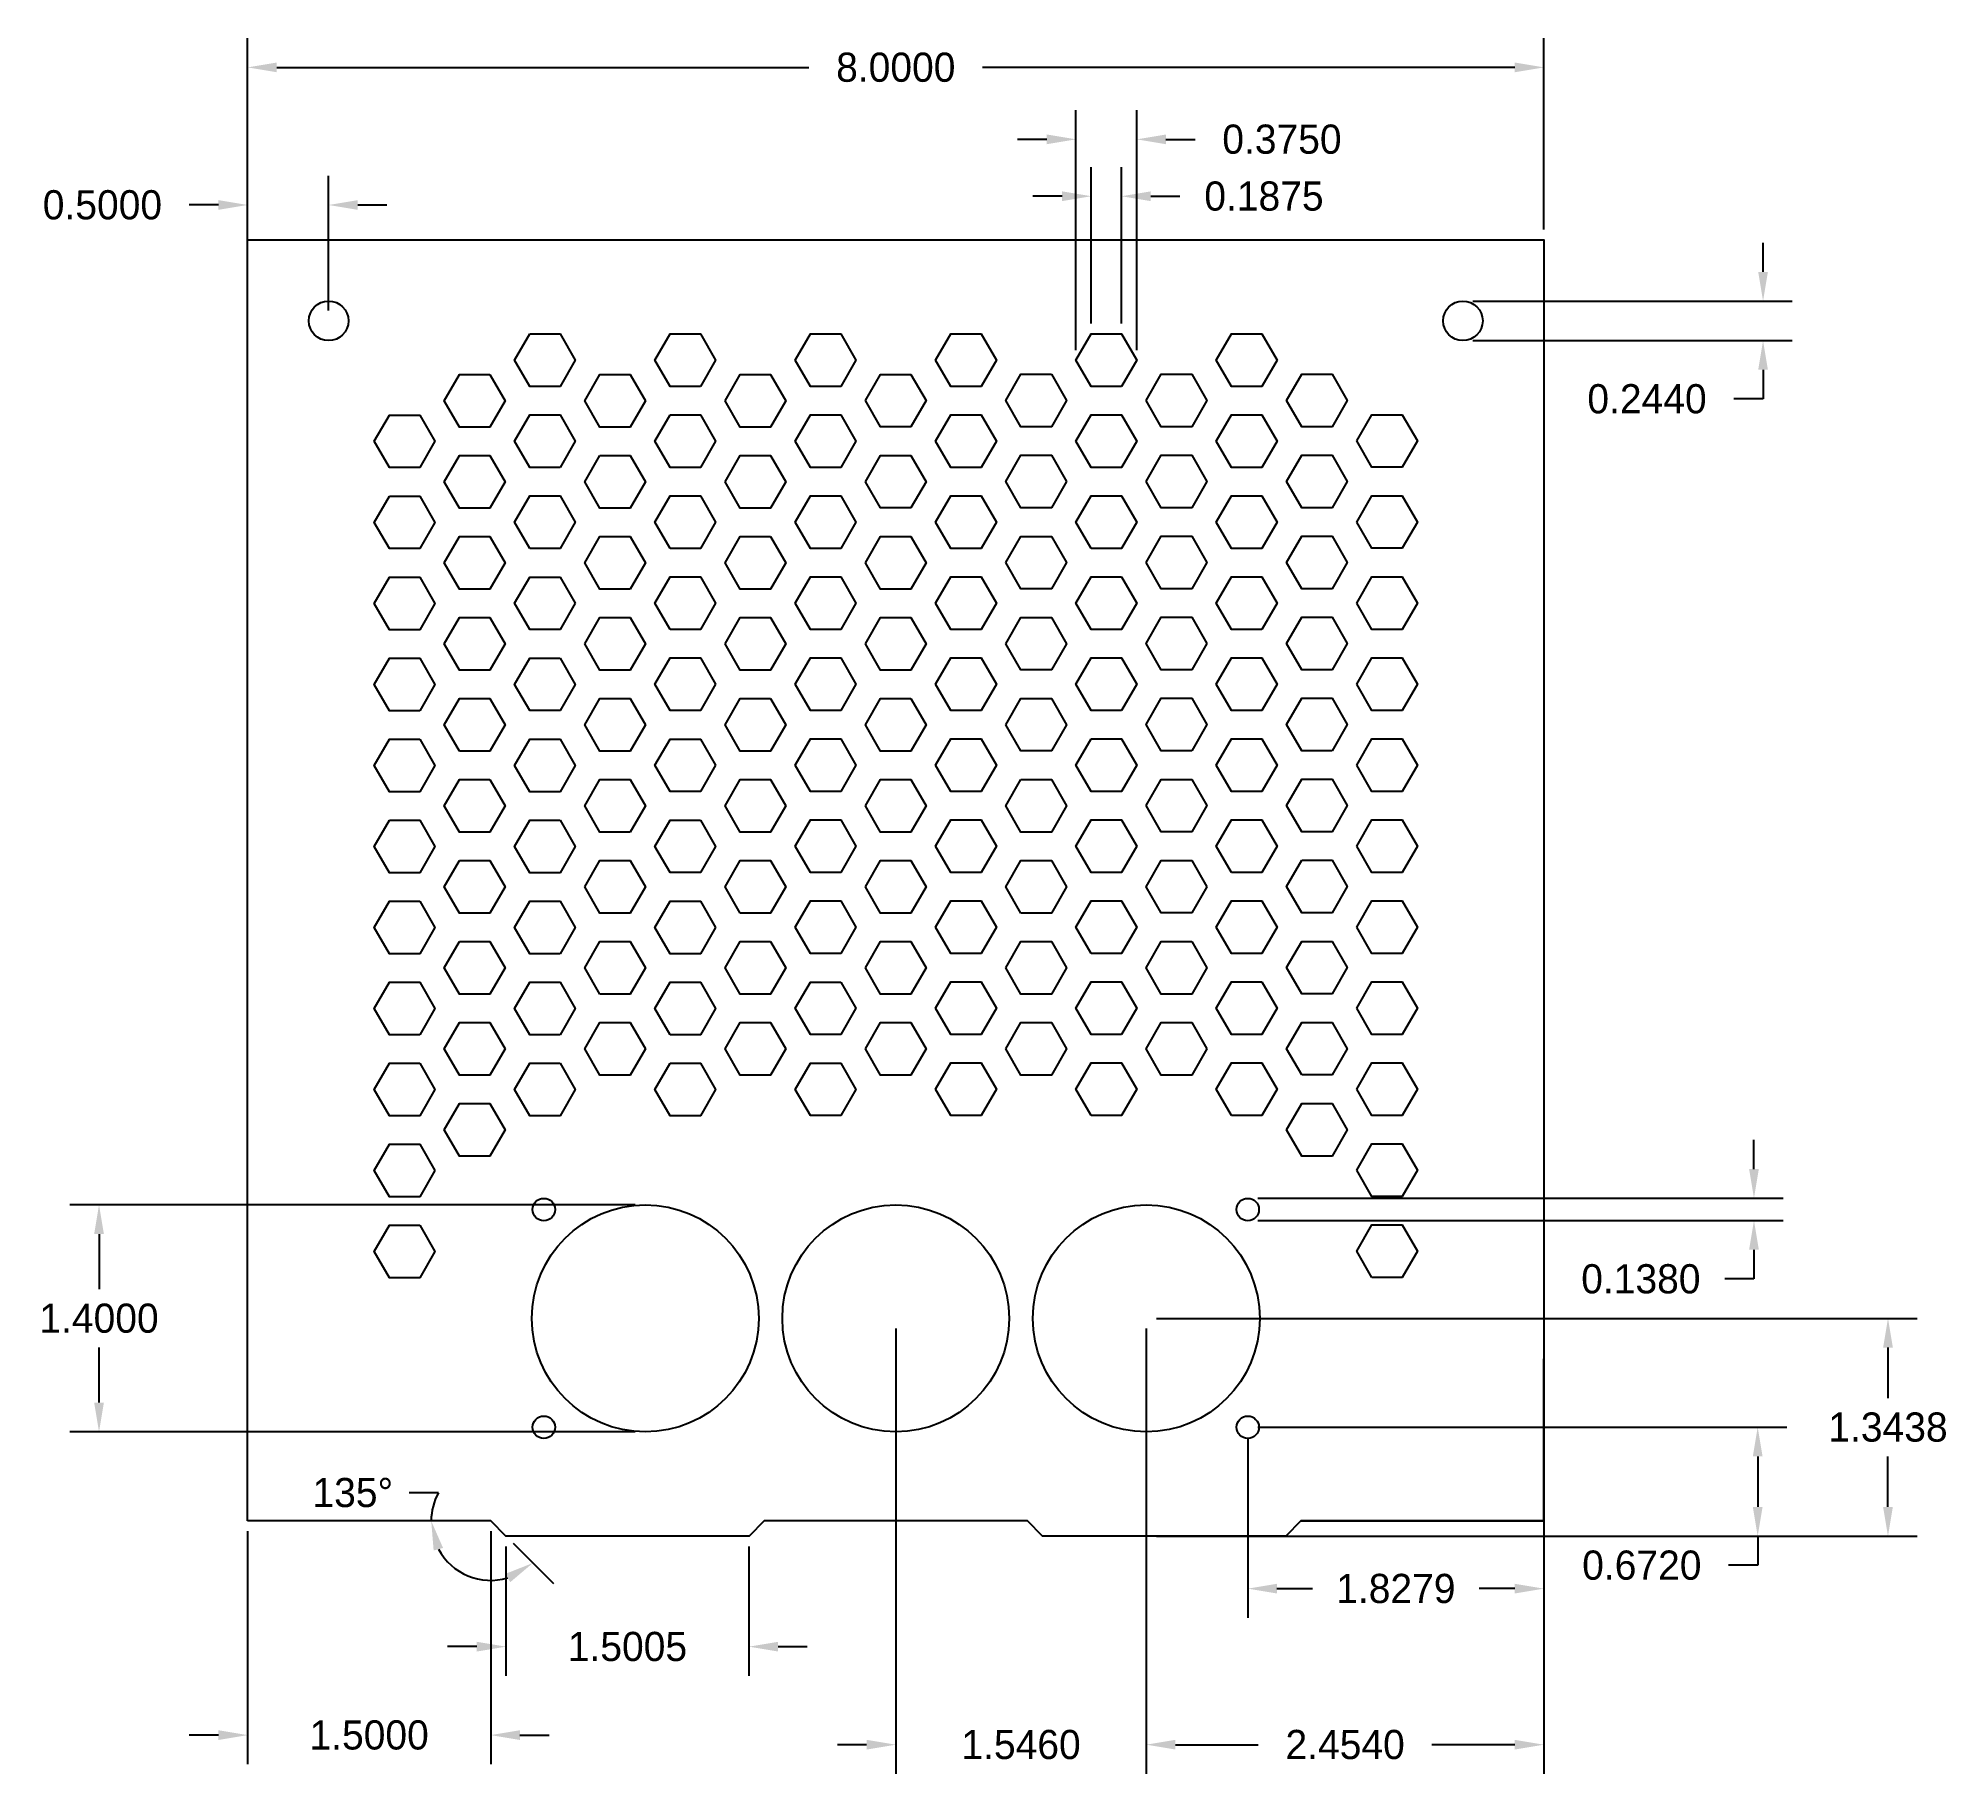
# Model space of a CAD drawing. Header units: inches. Extents: x -1.3 to 10.5, y -0.5 to 10.2.
import ezdxf

# ---------------------------------------------------------------- set-up
doc = ezdxf.new("R2010")
doc.units = ezdxf.units.IN
doc.header["$MEASUREMENT"] = 0
doc.dimstyles.get("Standard").update_dxf_attribs({"dimtxt": 0.18, "dimasz": 0.18, "dimexe": 0.18, "dimexo": 0.0625, "dimgap": 0.09, "dimtad": 0, "dimtih": 1, "dimtoh": 1, "dimdec": 4, "dimzin": 0, "dimdsep": 46, "dimtxsty": 'STANDARD', "dimcen": 0.09, "dimadec": 0, "dimazin": 0, "dimtfac": 1, "dimtdec": 4, "dimtofl": 0, "dimtmove": 0, "dimatfit": 3, "dimfxl": 1, "dimtolj": 1, "dimtzin": 0, "dimarcsym": 0})

# ---------------------------------------------------------------- blocks, each defined once
blk = doc.blocks.new('*D1')
at = {"color": 0, "linetype": 'Continuous', "lineweight": -2, "transparency": 16777216}
for p, q in [((0, 8.563), (0, 9.395)), ((0.5, 8.563), (0.5, 9.395)), ((-0.18, 9.215), (-0.36, 9.215)), ((0.68, 9.215), (0.86, 9.215))]:
    blk.add_line(p, q, dxfattribs=at)
at = {"color": 0, "linetype": 'Continuous', "transparency": 16777216}
for points in [[(-0.18, 9.245), (-0.18, 9.185), (0, 9.215)], [(0.68, 9.245), (0.68, 9.185), (0.5, 9.215)]]:
    blk.add_solid(points, dxfattribs=at)
at = {"layer": 'Defpoints', "color": 0, "linetype": 'Continuous', "transparency": 16777216}
for p in [(0, 9.215), (0, 8.5), (0.5, 8.5)]:
    blk.add_point(p, dxfattribs=at)
at = {"color": 0, "linetype": 'Continuous', "transparency": 16777216, "insert": (-0.896, 9.215), "char_height": 0.18, "attachment_point": 5}
blk.add_mtext('\\A1;0.5000', dxfattribs=at)
blk = doc.blocks.new('*D2')
at = {"color": 0, "linetype": 'Continuous', "lineweight": -2, "transparency": 16777216}
for p, q in [((9.352, 8.802), (9.352, 8.982)), ((7.562, 8.622), (9.532, 8.622)), ((7.562, 8.378), (9.532, 8.378)), ((9.352, 8.198), (9.352, 8.018)), ((9.352, 8.018), (9.172, 8.018))]:
    blk.add_line(p, q, dxfattribs=at)
at = {"color": 0, "linetype": 'Continuous', "transparency": 16777216}
for points in [[(9.322, 8.802), (9.382, 8.802), (9.352, 8.622)], [(9.322, 8.198), (9.382, 8.198), (9.352, 8.378)]]:
    blk.add_solid(points, dxfattribs=at)
at = {"layer": 'Defpoints', "color": 0, "linetype": 'Continuous', "transparency": 16777216}
for p in [(7.5, 8.622), (7.5, 8.378), (9.352, 8.378)]:
    blk.add_point(p, dxfattribs=at)
at = {"color": 0, "linetype": 'Continuous', "transparency": 16777216, "insert": (8.636, 8.018), "char_height": 0.18, "attachment_point": 5}
blk.add_mtext('\\A1;0.2440', dxfattribs=at)
blk = doc.blocks.new('*D5')
at = {"color": 0, "linetype": 'Continuous', "lineweight": -2, "transparency": 16777216}
for p, q in [((0, 9.063), (0, 10.244)), ((8, 9.063), (8, 10.244)), ((0.18, 10.064), (3.464, 10.064)), ((7.82, 10.064), (4.536, 10.064))]:
    blk.add_line(p, q, dxfattribs=at)
at = {"color": 0, "linetype": 'Continuous', "transparency": 16777216}
for points in [[(0.18, 10.094), (0.18, 10.034), (0, 10.064)], [(7.82, 10.094), (7.82, 10.034), (8, 10.064)]]:
    blk.add_solid(points, dxfattribs=at)
at = {"layer": 'Defpoints', "color": 0, "linetype": 'Continuous', "transparency": 16777216}
for p in [(8, 10.064), (0, 9), (8, 9)]:
    blk.add_point(p, dxfattribs=at)
at = {"color": 0, "linetype": 'Continuous', "transparency": 16777216, "insert": (4, 10.064), "char_height": 0.18, "attachment_point": 5}
blk.add_mtext('\\A1;8.0000', dxfattribs=at)
blk = doc.blocks.new('*D6')
at = {"color": 0, "linetype": 'Continuous', "lineweight": -2, "transparency": 16777216}
for p, q in [((5.112, 8.32), (5.112, 9.8)), ((5.487, 8.32), (5.487, 9.8)), ((4.932, 9.62), (4.752, 9.62)), ((5.667, 9.62), (5.847, 9.62))]:
    blk.add_line(p, q, dxfattribs=at)
at = {"color": 0, "linetype": 'Continuous', "transparency": 16777216}
for points in [[(4.932, 9.65), (4.932, 9.59), (5.112, 9.62)], [(5.667, 9.65), (5.667, 9.59), (5.487, 9.62)]]:
    blk.add_solid(points, dxfattribs=at)
at = {"layer": 'Defpoints', "color": 0, "linetype": 'Continuous', "transparency": 16777216}
for p in [(5.487, 9.62), (5.112, 8.258), (5.487, 8.258)]:
    blk.add_point(p, dxfattribs=at)
at = {"color": 0, "linetype": 'Continuous', "transparency": 16777216, "insert": (6.383, 9.62), "char_height": 0.18, "attachment_point": 5}
blk.add_mtext('\\A1;0.3750', dxfattribs=at)
blk = doc.blocks.new('*D7')
at = {"color": 0, "linetype": 'Continuous', "lineweight": -2, "transparency": 16777216}
for p, q in [((5.206, 8.483), (5.206, 9.449)), ((5.393, 8.483), (5.393, 9.449)), ((5.026, 9.269), (4.846, 9.269)), ((5.573, 9.269), (5.753, 9.269))]:
    blk.add_line(p, q, dxfattribs=at)
at = {"color": 0, "linetype": 'Continuous', "transparency": 16777216}
for points in [[(5.026, 9.299), (5.026, 9.239), (5.206, 9.269)], [(5.573, 9.299), (5.573, 9.239), (5.393, 9.269)]]:
    blk.add_solid(points, dxfattribs=at)
at = {"layer": 'Defpoints', "color": 0, "linetype": 'Continuous', "transparency": 16777216}
for p in [(5.393, 9.269), (5.206, 8.42), (5.393, 8.42)]:
    blk.add_point(p, dxfattribs=at)
at = {"color": 0, "linetype": 'Continuous', "transparency": 16777216, "insert": (6.272, 9.269), "char_height": 0.18, "attachment_point": 5}
blk.add_mtext('\\A1;0.1875', dxfattribs=at)
blk = doc.blocks.new('*D11')
at = {"color": 0, "linetype": 'Continuous', "lineweight": -2, "transparency": 16777216}
for p, q in [((1.594, 0.937), (1.594, 0.138)), ((3.094, 0.937), (3.094, 0.138)), ((1.414, 0.318), (1.234, 0.318)), ((3.274, 0.318), (3.454, 0.318))]:
    blk.add_line(p, q, dxfattribs=at)
at = {"color": 0, "linetype": 'Continuous', "transparency": 16777216}
for points in [[(1.414, 0.348), (1.414, 0.288), (1.594, 0.318)], [(3.274, 0.348), (3.274, 0.288), (3.094, 0.318)]]:
    blk.add_solid(points, dxfattribs=at)
at = {"layer": 'Defpoints', "color": 0, "linetype": 'Continuous', "transparency": 16777216}
for p in [(1.594, 1), (3.094, 1), (3.094, 0.318)]:
    blk.add_point(p, dxfattribs=at)
at = {"color": 0, "linetype": 'Continuous', "transparency": 16777216, "insert": (2.344, 0.318), "char_height": 0.18, "attachment_point": 5}
blk.add_mtext('\\A1;1.5005', dxfattribs=at)
blk = doc.blocks.new('*D12')
at = {"color": 0, "linetype": 'Continuous', "lineweight": -2, "transparency": 16777216}
for p, q in [((1.177, 1.268), (0.997, 1.268)), ((1.638, 0.956), (1.887, 0.707))]:
    blk.add_line(p, q, dxfattribs=at)
for start, end in [(151.6458, 180), (208.3542, 286.6458)]:
    blk.add_arc((1.5, 1.094), 0.367, start, end, dxfattribs=at)
at = {"color": 0, "linetype": 'Continuous', "transparency": 16777216}
for points in [[(1.148, 0.912), (1.206, 0.927), (1.133, 1.094)], [(1.59, 0.767), (1.621, 0.716), (1.76, 0.834)]]:
    blk.add_solid(points, dxfattribs=at)
at = {"layer": 'Defpoints', "color": 0, "linetype": 'Continuous', "transparency": 16777216}
for p in [(0, 1.094), (1.5, 1.094), (1.5, 1.094), (1.594, 1), (1.5, 0.726)]:
    blk.add_point(p, dxfattribs=at)
at = {"color": 0, "linetype": 'Continuous', "transparency": 16777216, "insert": (0.649, 1.268), "char_height": 0.18, "attachment_point": 5}
blk.add_mtext('\\A1;135°', dxfattribs=at)
blk = doc.blocks.new('*D13')
at = {"color": 0, "linetype": 'Continuous', "lineweight": -2, "transparency": 16777216}
for p, q in [((5.546, 2.281), (5.546, -0.467)), ((8, 2.281), (8, -0.467)), ((5.726, -0.287), (6.237, -0.287)), ((7.82, -0.287), (7.309, -0.287))]:
    blk.add_line(p, q, dxfattribs=at)
at = {"color": 0, "linetype": 'Continuous', "transparency": 16777216}
for points in [[(5.726, -0.257), (5.726, -0.317), (5.546, -0.287)], [(7.82, -0.257), (7.82, -0.317), (8, -0.287)]]:
    blk.add_solid(points, dxfattribs=at)
at = {"layer": 'Defpoints', "color": 0, "linetype": 'Continuous', "transparency": 16777216}
for p in [(5.546, 2.344), (8, 2.344), (8, -0.287)]:
    blk.add_point(p, dxfattribs=at)
at = {"color": 0, "linetype": 'Continuous', "transparency": 16777216, "insert": (6.773, -0.287), "char_height": 0.18, "attachment_point": 5}
blk.add_mtext('\\A1;2.4540', dxfattribs=at)
blk = doc.blocks.new('*D14')
at = {"color": 0, "linetype": 'Continuous', "lineweight": -2, "transparency": 16777216}
for p, q in [((4, 2.281), (4, -0.467)), ((5.546, 2.281), (5.546, -0.467)), ((3.82, -0.287), (3.64, -0.287)), ((5.726, -0.287), (5.906, -0.287))]:
    blk.add_line(p, q, dxfattribs=at)
at = {"color": 0, "linetype": 'Continuous', "transparency": 16777216}
for points in [[(3.82, -0.257), (3.82, -0.317), (4, -0.287)], [(5.726, -0.257), (5.726, -0.317), (5.546, -0.287)]]:
    blk.add_solid(points, dxfattribs=at)
at = {"layer": 'Defpoints', "color": 0, "linetype": 'Continuous', "transparency": 16777216}
for p in [(4, 2.344), (5.546, 2.344), (4, -0.287)]:
    blk.add_point(p, dxfattribs=at)
at = {"color": 0, "linetype": 'Continuous', "transparency": 16777216, "insert": (4.773, -0.287), "char_height": 0.18, "attachment_point": 5}
blk.add_mtext('\\A1;1.5460', dxfattribs=at)
blk = doc.blocks.new('*D15')
at = {"color": 0, "linetype": 'Continuous', "lineweight": -2, "transparency": 16777216}
for p, q in [((6.172, 1.609), (6.172, 0.496)), ((8, 1.609), (8, 0.496)), ((6.352, 0.676), (6.572, 0.676)), ((7.82, 0.676), (7.6, 0.676))]:
    blk.add_line(p, q, dxfattribs=at)
at = {"color": 0, "linetype": 'Continuous', "transparency": 16777216}
for points in [[(6.352, 0.706), (6.352, 0.646), (6.172, 0.676)], [(7.82, 0.706), (7.82, 0.646), (8, 0.676)]]:
    blk.add_solid(points, dxfattribs=at)
at = {"layer": 'Defpoints', "color": 0, "linetype": 'Continuous', "transparency": 16777216}
for p in [(6.172, 1.672), (8, 1.672), (8, 0.676)]:
    blk.add_point(p, dxfattribs=at)
at = {"color": 0, "linetype": 'Continuous', "transparency": 16777216, "insert": (7.086, 0.676), "char_height": 0.18, "attachment_point": 5}
blk.add_mtext('\\A1;1.8279', dxfattribs=at)
blk = doc.blocks.new('*D16')
at = {"color": 0, "linetype": 'Continuous', "lineweight": -2, "transparency": 16777216}
for p, q in [((0, 1.031), (0, -0.408)), ((1.5, 1.031), (1.5, -0.408)), ((-0.18, -0.228), (-0.36, -0.228)), ((1.68, -0.228), (1.86, -0.228))]:
    blk.add_line(p, q, dxfattribs=at)
at = {"color": 0, "linetype": 'Continuous', "transparency": 16777216}
for points in [[(-0.18, -0.198), (-0.18, -0.258), (0, -0.228)], [(1.68, -0.198), (1.68, -0.258), (1.5, -0.228)]]:
    blk.add_solid(points, dxfattribs=at)
at = {"layer": 'Defpoints', "color": 0, "linetype": 'Continuous', "transparency": 16777216}
for p in [(0, 1.094), (1.5, 1.094), (0, -0.228)]:
    blk.add_point(p, dxfattribs=at)
at = {"color": 0, "linetype": 'Continuous', "transparency": 16777216, "insert": (0.75, -0.228), "char_height": 0.18, "attachment_point": 5}
blk.add_mtext('\\A1;1.5000', dxfattribs=at)
blk = doc.blocks.new('*D17')
at = {"color": 0, "linetype": 'Continuous', "lineweight": -2, "transparency": 16777216}
for p, q in [((2.391, 3.044), (-1.097, 3.044)), ((-0.917, 2.864), (-0.917, 2.524)), ((-0.917, 1.824), (-0.917, 2.164)), ((2.391, 1.644), (-1.097, 1.644))]:
    blk.add_line(p, q, dxfattribs=at)
at = {"color": 0, "linetype": 'Continuous', "transparency": 16777216}
for points in [[(-0.947, 2.864), (-0.887, 2.864), (-0.917, 3.044)], [(-0.947, 1.824), (-0.887, 1.824), (-0.917, 1.644)]]:
    blk.add_solid(points, dxfattribs=at)
at = {"layer": 'Defpoints', "color": 0, "linetype": 'Continuous', "transparency": 16777216}
for p in [(2.454, 3.044), (-0.917, 1.644), (2.454, 1.644)]:
    blk.add_point(p, dxfattribs=at)
at = {"color": 0, "linetype": 'Continuous', "transparency": 16777216, "insert": (-0.917, 2.344), "char_height": 0.18, "attachment_point": 5}
blk.add_mtext('\\A1;1.4000', dxfattribs=at)
blk = doc.blocks.new('*D18')
at = {"color": 0, "linetype": 'Continuous', "lineweight": -2, "transparency": 16777216}
for p, q in [((5.608, 2.344), (10.303, 2.344)), ((10.123, 2.164), (10.123, 1.852)), ((10.123, 1.18), (10.123, 1.492)), ((5.608, 1), (10.303, 1))]:
    blk.add_line(p, q, dxfattribs=at)
at = {"color": 0, "linetype": 'Continuous', "transparency": 16777216}
for points in [[(10.093, 2.164), (10.153, 2.164), (10.123, 2.344)], [(10.093, 1.18), (10.153, 1.18), (10.123, 1)]]:
    blk.add_solid(points, dxfattribs=at)
at = {"layer": 'Defpoints', "color": 0, "linetype": 'Continuous', "transparency": 16777216}
for p in [(5.546, 2.344), (5.546, 1), (10.123, 1)]:
    blk.add_point(p, dxfattribs=at)
at = {"color": 0, "linetype": 'Continuous', "transparency": 16777216, "insert": (10.123, 1.672), "char_height": 0.18, "attachment_point": 5}
blk.add_mtext('\\A1;1.3438', dxfattribs=at)
blk = doc.blocks.new('*D19')
at = {"color": 0, "linetype": 'Continuous', "lineweight": -2, "transparency": 16777216}
for p, q in [((9.296, 3.265), (9.296, 3.445)), ((6.235, 3.085), (9.476, 3.085)), ((6.235, 2.947), (9.476, 2.947)), ((9.296, 2.767), (9.296, 2.587)), ((9.296, 2.587), (9.116, 2.587))]:
    blk.add_line(p, q, dxfattribs=at)
at = {"color": 0, "linetype": 'Continuous', "transparency": 16777216}
for points in [[(9.266, 3.265), (9.326, 3.265), (9.296, 3.085)], [(9.266, 2.767), (9.326, 2.767), (9.296, 2.947)]]:
    blk.add_solid(points, dxfattribs=at)
at = {"layer": 'Defpoints', "color": 0, "linetype": 'Continuous', "transparency": 16777216}
for p in [(6.172, 3.085), (6.172, 2.947), (9.296, 2.947)]:
    blk.add_point(p, dxfattribs=at)
at = {"color": 0, "linetype": 'Continuous', "transparency": 16777216, "insert": (8.598, 2.587), "char_height": 0.18, "attachment_point": 5}
blk.add_mtext('\\A1;0.1380', dxfattribs=at)
blk = doc.blocks.new('*D20')
at = {"color": 0, "linetype": 'Continuous', "lineweight": -2, "transparency": 16777216}
for p, q in [((6.235, 1.672), (9.499, 1.672)), ((9.319, 1.492), (9.319, 1.18)), ((6.235, 1), (9.499, 1)), ((9.319, 1), (9.319, 0.82)), ((9.319, 0.82), (9.139, 0.82))]:
    blk.add_line(p, q, dxfattribs=at)
at = {"color": 0, "linetype": 'Continuous', "transparency": 16777216}
for points in [[(9.289, 1.492), (9.349, 1.492), (9.319, 1.672)], [(9.289, 1.18), (9.349, 1.18), (9.319, 1)]]:
    blk.add_solid(points, dxfattribs=at)
at = {"layer": 'Defpoints', "color": 0, "linetype": 'Continuous', "transparency": 16777216}
for p in [(6.172, 1.672), (6.172, 1), (9.319, 1)]:
    blk.add_point(p, dxfattribs=at)
at = {"color": 0, "linetype": 'Continuous', "transparency": 16777216, "insert": (8.604, 0.82), "char_height": 0.18, "attachment_point": 5}
blk.add_mtext('\\A1;0.6720', dxfattribs=at)

msp = doc.modelspace()

# ---------------------------------------------------------------- linework, layer by layer
for p, q in [((8, 1.09375), (8, 2.09375)), ((6.5, 1.09375), (8, 1.09375))]:
    msp.add_line(p, q)
for points in [[(0, 1.09375), (0, 9), (8, 9), (8, 1.09375), (6.5, 1.09375), (6.40625, 1), (4.90575, 1), (4.812, 1.09375), (3.188, 1.09375), (3.09425, 1), (1.59375, 1), (1.5, 1.09375)], [(1.74077, 8.41909), (1.92827, 8.41909), (2.02202, 8.25671), (1.92827, 8.09433), (1.74077, 8.09433), (1.64702, 8.25671)], [(2.79446, 8.09462), (2.60696, 8.09462), (2.51321, 8.257), (2.60696, 8.41938), (2.79446, 8.41938), (2.88821, 8.257)], [(3.3794, 8.25729), (3.47315, 8.41967), (3.66065, 8.41967), (3.7544, 8.25729), (3.66065, 8.09491), (3.47315, 8.09491)], [(4.2456, 8.25758), (4.33935, 8.41996), (4.52685, 8.41996), (4.6206, 8.25758), (4.52685, 8.0952), (4.33935, 8.0952)], [(5.39304, 8.09549), (5.20554, 8.09549), (5.11179, 8.25787), (5.20554, 8.42025), (5.39304, 8.42025), (5.48679, 8.25787)], [(6.35298, 8.25816), (6.25923, 8.09578), (6.07173, 8.09578), (5.97798, 8.25816), (6.07173, 8.42054), (6.25923, 8.42054)], [(1.49517, 8.16895), (1.58892, 8.00657), (1.49517, 7.84419), (1.30767, 7.84419), (1.21392, 8.00657), (1.30767, 8.16895)], [(2.45511, 8.00686), (2.36136, 7.84448), (2.17386, 7.84448), (2.08011, 8.00686), (2.17386, 8.16924), (2.36136, 8.16924)], [(2.94631, 8.00715), (3.04006, 8.16953), (3.22756, 8.16953), (3.32131, 8.00715), (3.22756, 7.84477), (3.04006, 7.84477)], [(3.8125, 8.00744), (3.90625, 8.16982), (4.09375, 8.16982), (4.1875, 8.00744), (4.09375, 7.84506), (3.90625, 7.84506)], [(4.95994, 8.17011), (5.05369, 8.00773), (4.95994, 7.84535), (4.77244, 7.84535), (4.67869, 8.00773), (4.77244, 8.17011)], [(5.54489, 8.00802), (5.63864, 8.1704), (5.82614, 8.1704), (5.91989, 8.00802), (5.82614, 7.84564), (5.63864, 7.84564)], [(6.41108, 8.00831), (6.50483, 8.17069), (6.69233, 8.17069), (6.78608, 8.00831), (6.69233, 7.84593), (6.50483, 7.84593)], [(0.78082, 7.75642), (0.87457, 7.9188), (1.06207, 7.9188), (1.15582, 7.75642), (1.06207, 7.59404), (0.87457, 7.59404)], [(1.92827, 7.59433), (1.74077, 7.59433), (1.64702, 7.75671), (1.74077, 7.91909), (1.92827, 7.91909), (2.02202, 7.75671)], [(2.60696, 7.91938), (2.79446, 7.91938), (2.88821, 7.757), (2.79446, 7.59462), (2.60696, 7.59462), (2.51321, 7.757)], [(3.3794, 7.75729), (3.47315, 7.91967), (3.66065, 7.91967), (3.7544, 7.75729), (3.66065, 7.59491), (3.47315, 7.59491)], [(4.2456, 7.75758), (4.33935, 7.91996), (4.52685, 7.91996), (4.6206, 7.75758), (4.52685, 7.5952), (4.33935, 7.5952)], [(5.11179, 7.75787), (5.20554, 7.92025), (5.39304, 7.92025), (5.48679, 7.75787), (5.39304, 7.59549), (5.20554, 7.59549)], [(5.97798, 7.75816), (6.07173, 7.92054), (6.25923, 7.92054), (6.35298, 7.75816), (6.25923, 7.59578), (6.07173, 7.59578)], [(6.84418, 7.75845), (6.93793, 7.92083), (7.12543, 7.92083), (7.21918, 7.75845), (7.12543, 7.59607), (6.93793, 7.59607)], [(1.21392, 7.50657), (1.30767, 7.66895), (1.49517, 7.66895), (1.58892, 7.50657), (1.49517, 7.34419), (1.30767, 7.34419)], [(2.17386, 7.66924), (2.36136, 7.66924), (2.45511, 7.50686), (2.36136, 7.34448), (2.17386, 7.34448), (2.08011, 7.50686)], [(2.94631, 7.50715), (3.04006, 7.66953), (3.22756, 7.66953), (3.32131, 7.50715), (3.22756, 7.34477), (3.04006, 7.34477)], [(3.8125, 7.50744), (3.90625, 7.66982), (4.09375, 7.66982), (4.1875, 7.50744), (4.09375, 7.34506), (3.90625, 7.34506)], [(5.05369, 7.50773), (4.95994, 7.34535), (4.77244, 7.34535), (4.67869, 7.50773), (4.77244, 7.67011), (4.95994, 7.67011)], [(5.54489, 7.50802), (5.63864, 7.6704), (5.82614, 7.6704), (5.91989, 7.50802), (5.82614, 7.34564), (5.63864, 7.34564)], [(6.41108, 7.50831), (6.50483, 7.67069), (6.69233, 7.67069), (6.78608, 7.50831), (6.69233, 7.34593), (6.50483, 7.34593)], [(0.87457, 7.4188), (1.06207, 7.4188), (1.15582, 7.25642), (1.06207, 7.09404), (0.87457, 7.09404), (0.78082, 7.25642)], [(1.74077, 7.09433), (1.64702, 7.25671), (1.74077, 7.41909), (1.92827, 7.41909), (2.02202, 7.25671), (1.92827, 7.09433)], [(2.60696, 7.09462), (2.51321, 7.257), (2.60696, 7.41938), (2.79446, 7.41938), (2.88821, 7.257), (2.79446, 7.09462)], [(3.3794, 7.25729), (3.47315, 7.41967), (3.66065, 7.41967), (3.7544, 7.25729), (3.66065, 7.09491), (3.47315, 7.09491)], [(4.2456, 7.25758), (4.33935, 7.41996), (4.52685, 7.41996), (4.6206, 7.25758), (4.52685, 7.0952), (4.33935, 7.0952)], [(5.20554, 7.09549), (5.11179, 7.25787), (5.20554, 7.42025), (5.39304, 7.42025), (5.48679, 7.25787), (5.39304, 7.09549)], [(5.97798, 7.25816), (6.07173, 7.42054), (6.25923, 7.42054), (6.35298, 7.25816), (6.25923, 7.09578), (6.07173, 7.09578)], [(6.84418, 7.25845), (6.93793, 7.42083), (7.12543, 7.42083), (7.21918, 7.25845), (7.12543, 7.09607), (6.93793, 7.09607)], [(1.21392, 7.00657), (1.30767, 7.16895), (1.49517, 7.16895), (1.58892, 7.00657), (1.49517, 6.84419), (1.30767, 6.84419)], [(2.36136, 6.84448), (2.17386, 6.84448), (2.08011, 7.00686), (2.17386, 7.16924), (2.36136, 7.16924), (2.45511, 7.00686)], [(3.22756, 7.16953), (3.32131, 7.00715), (3.22756, 6.84477), (3.04006, 6.84477), (2.94631, 7.00715), (3.04006, 7.16953)], [(3.8125, 7.00744), (3.90625, 7.16982), (4.09375, 7.16982), (4.1875, 7.00744), (4.09375, 6.84506), (3.90625, 6.84506)], [(4.67869, 7.00773), (4.77244, 7.17011), (4.95994, 7.17011), (5.05369, 7.00773), (4.95994, 6.84535), (4.77244, 6.84535)], [(5.54489, 7.00802), (5.63864, 7.1704), (5.82614, 7.1704), (5.91989, 7.00802), (5.82614, 6.84564), (5.63864, 6.84564)], [(6.41108, 7.00831), (6.50483, 7.17069), (6.69233, 7.17069), (6.78608, 7.00831), (6.69233, 6.84593), (6.50483, 6.84593)], [(0.78082, 6.75642), (0.87457, 6.9188), (1.06207, 6.9188), (1.15582, 6.75642), (1.06207, 6.59404), (0.87457, 6.59404)], [(2.02202, 6.75671), (1.92827, 6.59433), (1.74077, 6.59433), (1.64702, 6.75671), (1.74077, 6.91909), (1.92827, 6.91909)], [(2.60696, 6.59462), (2.51321, 6.757), (2.60696, 6.91938), (2.79446, 6.91938), (2.88821, 6.757), (2.79446, 6.59462)], [(3.3794, 6.75729), (3.47315, 6.91967), (3.66065, 6.91967), (3.7544, 6.75729), (3.66065, 6.59491), (3.47315, 6.59491)], [(4.2456, 6.75758), (4.33935, 6.91996), (4.52685, 6.91996), (4.6206, 6.75758), (4.52685, 6.5952), (4.33935, 6.5952)], [(5.39304, 6.92025), (5.48679, 6.75787), (5.39304, 6.59549), (5.20554, 6.59549), (5.11179, 6.75787), (5.20554, 6.92025)], [(6.25923, 6.59578), (6.07173, 6.59578), (5.97798, 6.75816), (6.07173, 6.92054), (6.25923, 6.92054), (6.35298, 6.75816)], [(6.84418, 6.75845), (6.93793, 6.92083), (7.12543, 6.92083), (7.21918, 6.75845), (7.12543, 6.59607), (6.93793, 6.59607)], [(1.21392, 6.50657), (1.30767, 6.66895), (1.49517, 6.66895), (1.58892, 6.50657), (1.49517, 6.34419), (1.30767, 6.34419)], [(2.08011, 6.50686), (2.17386, 6.66924), (2.36136, 6.66924), (2.45511, 6.50686), (2.36136, 6.34448), (2.17386, 6.34448)], [(2.94631, 6.50715), (3.04006, 6.66953), (3.22756, 6.66953), (3.32131, 6.50715), (3.22756, 6.34477), (3.04006, 6.34477)], [(3.8125, 6.50744), (3.90625, 6.66982), (4.09375, 6.66982), (4.1875, 6.50744), (4.09375, 6.34506), (3.90625, 6.34506)], [(4.67869, 6.50773), (4.77244, 6.67011), (4.95994, 6.67011), (5.05369, 6.50773), (4.95994, 6.34535), (4.77244, 6.34535)], [(5.91989, 6.50802), (5.82614, 6.34564), (5.63864, 6.34564), (5.54489, 6.50802), (5.63864, 6.6704), (5.82614, 6.6704)], [(6.41108, 6.50831), (6.50483, 6.67069), (6.69233, 6.67069), (6.78608, 6.50831), (6.69233, 6.34593), (6.50483, 6.34593)], [(1.06207, 6.09404), (0.87457, 6.09404), (0.78082, 6.25642), (0.87457, 6.4188), (1.06207, 6.4188), (1.15582, 6.25642)], [(1.92827, 6.41909), (2.02202, 6.25671), (1.92827, 6.09433), (1.74077, 6.09433), (1.64702, 6.25671), (1.74077, 6.41909)], [(2.88821, 6.257), (2.79446, 6.09462), (2.60696, 6.09462), (2.51321, 6.257), (2.60696, 6.41938), (2.79446, 6.41938)], [(3.3794, 6.25729), (3.47315, 6.41967), (3.66065, 6.41967), (3.7544, 6.25729), (3.66065, 6.09491), (3.47315, 6.09491)], [(4.2456, 6.25758), (4.33935, 6.41996), (4.52685, 6.41996), (4.6206, 6.25758), (4.52685, 6.0952), (4.33935, 6.0952)], [(5.39304, 6.09549), (5.20554, 6.09549), (5.11179, 6.25787), (5.20554, 6.42025), (5.39304, 6.42025), (5.48679, 6.25787)], [(5.97798, 6.25816), (6.07173, 6.42054), (6.25923, 6.42054), (6.35298, 6.25816), (6.25923, 6.09578), (6.07173, 6.09578)], [(6.84418, 6.25845), (6.93793, 6.42083), (7.12543, 6.42083), (7.21918, 6.25845), (7.12543, 6.09607), (6.93793, 6.09607)], [(1.30767, 5.84419), (1.21392, 6.00657), (1.30767, 6.16895), (1.49517, 6.16895), (1.58892, 6.00657), (1.49517, 5.84419)], [(2.45511, 6.00686), (2.36136, 5.84448), (2.17386, 5.84448), (2.08011, 6.00686), (2.17386, 6.16924), (2.36136, 6.16924)], [(3.22756, 6.16953), (3.32131, 6.00715), (3.22756, 5.84477), (3.04006, 5.84477), (2.94631, 6.00715), (3.04006, 6.16953)], [(4.09375, 6.16982), (4.1875, 6.00744), (4.09375, 5.84506), (3.90625, 5.84506), (3.8125, 6.00744), (3.90625, 6.16982)], [(4.67869, 6.00773), (4.77244, 6.17011), (4.95994, 6.17011), (5.05369, 6.00773), (4.95994, 5.84535), (4.77244, 5.84535)], [(5.82614, 5.84564), (5.63864, 5.84564), (5.54489, 6.00802), (5.63864, 6.1704), (5.82614, 6.1704), (5.91989, 6.00802)], [(6.69233, 5.84593), (6.50483, 5.84593), (6.41108, 6.00831), (6.50483, 6.17069), (6.69233, 6.17069), (6.78608, 6.00831)], [(1.06207, 5.9188), (1.15582, 5.75642), (1.06207, 5.59404), (0.87457, 5.59404), (0.78082, 5.75642), (0.87457, 5.9188)], [(1.64702, 5.75671), (1.74077, 5.91909), (1.92827, 5.91909), (2.02202, 5.75671), (1.92827, 5.59433), (1.74077, 5.59433)], [(2.88821, 5.757), (2.79446, 5.59462), (2.60696, 5.59462), (2.51321, 5.757), (2.60696, 5.91938), (2.79446, 5.91938)], [(3.3794, 5.75729), (3.47315, 5.91967), (3.66065, 5.91967), (3.7544, 5.75729), (3.66065, 5.59491), (3.47315, 5.59491)], [(4.2456, 5.75758), (4.33935, 5.91996), (4.52685, 5.91996), (4.6206, 5.75758), (4.52685, 5.5952), (4.33935, 5.5952)], [(5.20554, 5.92025), (5.39304, 5.92025), (5.48679, 5.75787), (5.39304, 5.59549), (5.20554, 5.59549), (5.11179, 5.75787)], [(5.97798, 5.75816), (6.07173, 5.92054), (6.25923, 5.92054), (6.35298, 5.75816), (6.25923, 5.59578), (6.07173, 5.59578)], [(6.84418, 5.75845), (6.93793, 5.92083), (7.12543, 5.92083), (7.21918, 5.75845), (7.12543, 5.59607), (6.93793, 5.59607)], [(1.49517, 5.66895), (1.58892, 5.50657), (1.49517, 5.34419), (1.30767, 5.34419), (1.21392, 5.50657), (1.30767, 5.66895)], [(2.36136, 5.34448), (2.17386, 5.34448), (2.08011, 5.50686), (2.17386, 5.66924), (2.36136, 5.66924), (2.45511, 5.50686)], [(3.32131, 5.50715), (3.22756, 5.34477), (3.04006, 5.34477), (2.94631, 5.50715), (3.04006, 5.66953), (3.22756, 5.66953)], [(3.8125, 5.50744), (3.90625, 5.66982), (4.09375, 5.66982), (4.1875, 5.50744), (4.09375, 5.34506), (3.90625, 5.34506)], [(4.77244, 5.67011), (4.95994, 5.67011), (5.05369, 5.50773), (4.95994, 5.34535), (4.77244, 5.34535), (4.67869, 5.50773)], [(5.54489, 5.50802), (5.63864, 5.6704), (5.82614, 5.6704), (5.91989, 5.50802), (5.82614, 5.34564), (5.63864, 5.34564)], [(6.41108, 5.50831), (6.50483, 5.67069), (6.69233, 5.67069), (6.78608, 5.50831), (6.69233, 5.34593), (6.50483, 5.34593)], [(0.87457, 5.4188), (1.06207, 5.4188), (1.15582, 5.25642), (1.06207, 5.09404), (0.87457, 5.09404), (0.78082, 5.25642)], [(1.92827, 5.41909), (2.02202, 5.25671), (1.92827, 5.09433), (1.74077, 5.09433), (1.64702, 5.25671), (1.74077, 5.41909)], [(2.79446, 5.41938), (2.88821, 5.257), (2.79446, 5.09462), (2.60696, 5.09462), (2.51321, 5.257), (2.60696, 5.41938)], [(3.3794, 5.25729), (3.47315, 5.41967), (3.66065, 5.41967), (3.7544, 5.25729), (3.66065, 5.09491), (3.47315, 5.09491)], [(4.2456, 5.25758), (4.33935, 5.41996), (4.52685, 5.41996), (4.6206, 5.25758), (4.52685, 5.0952), (4.33935, 5.0952)], [(5.48679, 5.25787), (5.39304, 5.09549), (5.20554, 5.09549), (5.11179, 5.25787), (5.20554, 5.42025), (5.39304, 5.42025)], [(6.07173, 5.09578), (5.97798, 5.25816), (6.07173, 5.42054), (6.25923, 5.42054), (6.35298, 5.25816), (6.25923, 5.09578)], [(6.84418, 5.25845), (6.93793, 5.42083), (7.12543, 5.42083), (7.21918, 5.25845), (7.12543, 5.09607), (6.93793, 5.09607)], [(1.30767, 5.16895), (1.49517, 5.16895), (1.58892, 5.00657), (1.49517, 4.84419), (1.30767, 4.84419), (1.21392, 5.00657)], [(2.08011, 5.00686), (2.17386, 5.16924), (2.36136, 5.16924), (2.45511, 5.00686), (2.36136, 4.84448), (2.17386, 4.84448)], [(3.04006, 4.84477), (2.94631, 5.00715), (3.04006, 5.16953), (3.22756, 5.16953), (3.32131, 5.00715), (3.22756, 4.84477)], [(3.8125, 5.00744), (3.90625, 5.16982), (4.09375, 5.16982), (4.1875, 5.00744), (4.09375, 4.84506), (3.90625, 4.84506)], [(4.77244, 4.84535), (4.67869, 5.00773), (4.77244, 5.17011), (4.95994, 5.17011), (5.05369, 5.00773), (4.95994, 4.84535)], [(5.91989, 5.00802), (5.82614, 4.84564), (5.63864, 4.84564), (5.54489, 5.00802), (5.63864, 5.1704), (5.82614, 5.1704)], [(6.50483, 5.17069), (6.69233, 5.17069), (6.78608, 5.00831), (6.69233, 4.84593), (6.50483, 4.84593), (6.41108, 5.00831)], [(1.06207, 4.9188), (1.15582, 4.75642), (1.06207, 4.59404), (0.87457, 4.59404), (0.78082, 4.75642), (0.87457, 4.9188)], [(1.92827, 4.59433), (1.74077, 4.59433), (1.64702, 4.75671), (1.74077, 4.91909), (1.92827, 4.91909), (2.02202, 4.75671)], [(2.88821, 4.757), (2.79446, 4.59462), (2.60696, 4.59462), (2.51321, 4.757), (2.60696, 4.91938), (2.79446, 4.91938)], [(3.3794, 4.75729), (3.47315, 4.91967), (3.66065, 4.91967), (3.7544, 4.75729), (3.66065, 4.59491), (3.47315, 4.59491)], [(4.2456, 4.75758), (4.33935, 4.91996), (4.52685, 4.91996), (4.6206, 4.75758), (4.52685, 4.5952), (4.33935, 4.5952)], [(5.20554, 4.59549), (5.11179, 4.75787), (5.20554, 4.92025), (5.39304, 4.92025), (5.48679, 4.75787), (5.39304, 4.59549)], [(5.97798, 4.75816), (6.07173, 4.92054), (6.25923, 4.92054), (6.35298, 4.75816), (6.25923, 4.59578), (6.07173, 4.59578)], [(6.84418, 4.75845), (6.93793, 4.92083), (7.12543, 4.92083), (7.21918, 4.75845), (7.12543, 4.59607), (6.93793, 4.59607)], [(1.30767, 4.66895), (1.49517, 4.66895), (1.58892, 4.50657), (1.49517, 4.34419), (1.30767, 4.34419), (1.21392, 4.50657)], [(2.17386, 4.34448), (2.08011, 4.50686), (2.17386, 4.66924), (2.36136, 4.66924), (2.45511, 4.50686), (2.36136, 4.34448)], [(3.22756, 4.66953), (3.32131, 4.50715), (3.22756, 4.34477), (3.04006, 4.34477), (2.94631, 4.50715), (3.04006, 4.66953)], [(3.8125, 4.50744), (3.90625, 4.66982), (4.09375, 4.66982), (4.1875, 4.50744), (4.09375, 4.34506), (3.90625, 4.34506)], [(4.67869, 4.50773), (4.77244, 4.67011), (4.95994, 4.67011), (5.05369, 4.50773), (4.95994, 4.34535), (4.77244, 4.34535)], [(5.82614, 4.6704), (5.91989, 4.50802), (5.82614, 4.34564), (5.63864, 4.34564), (5.54489, 4.50802), (5.63864, 4.6704)], [(6.41108, 4.50831), (6.50483, 4.67069), (6.69233, 4.67069), (6.78608, 4.50831), (6.69233, 4.34593), (6.50483, 4.34593)], [(1.06207, 4.09404), (0.87457, 4.09404), (0.78082, 4.25642), (0.87457, 4.4188), (1.06207, 4.4188), (1.15582, 4.25642)], [(1.92827, 4.09433), (1.74077, 4.09433), (1.64702, 4.25671), (1.74077, 4.41909), (1.92827, 4.41909), (2.02202, 4.25671)], [(2.60696, 4.09462), (2.51321, 4.257), (2.60696, 4.41938), (2.79446, 4.41938), (2.88821, 4.257), (2.79446, 4.09462)], [(3.66065, 4.41967), (3.7544, 4.25729), (3.66065, 4.09491), (3.47315, 4.09491), (3.3794, 4.25729), (3.47315, 4.41967)], [(4.2456, 4.25758), (4.33935, 4.41996), (4.52685, 4.41996), (4.6206, 4.25758), (4.52685, 4.0952), (4.33935, 4.0952)], [(5.39304, 4.09549), (5.20554, 4.09549), (5.11179, 4.25787), (5.20554, 4.42025), (5.39304, 4.42025), (5.48679, 4.25787)], [(6.25923, 4.42054), (6.35298, 4.25816), (6.25923, 4.09578), (6.07173, 4.09578), (5.97798, 4.25816), (6.07173, 4.42054)], [(6.84418, 4.25845), (6.93793, 4.42083), (7.12543, 4.42083), (7.21918, 4.25845), (7.12543, 4.09607), (6.93793, 4.09607)], [(1.58892, 4.00657), (1.49517, 3.84419), (1.30767, 3.84419), (1.21392, 4.00657), (1.30767, 4.16895), (1.49517, 4.16895)], [(2.45511, 4.00686), (2.36136, 3.84448), (2.17386, 3.84448), (2.08011, 4.00686), (2.17386, 4.16924), (2.36136, 4.16924)], [(3.32131, 4.00715), (3.22756, 3.84477), (3.04006, 3.84477), (2.94631, 4.00715), (3.04006, 4.16953), (3.22756, 4.16953)], [(3.8125, 4.00744), (3.90625, 4.16982), (4.09375, 4.16982), (4.1875, 4.00744), (4.09375, 3.84506), (3.90625, 3.84506)], [(4.67869, 4.00773), (4.77244, 4.17011), (4.95994, 4.17011), (5.05369, 4.00773), (4.95994, 3.84535), (4.77244, 3.84535)], [(5.91989, 4.00802), (5.82614, 3.84564), (5.63864, 3.84564), (5.54489, 4.00802), (5.63864, 4.1704), (5.82614, 4.1704)], [(6.50483, 3.84593), (6.41108, 4.00831), (6.50483, 4.17069), (6.69233, 4.17069), (6.78608, 4.00831), (6.69233, 3.84593)], [(1.06207, 3.9188), (1.15582, 3.75642), (1.06207, 3.59404), (0.87457, 3.59404), (0.78082, 3.75642), (0.87457, 3.9188)], [(1.92827, 3.91909), (2.02202, 3.75671), (1.92827, 3.59433), (1.74077, 3.59433), (1.64702, 3.75671), (1.74077, 3.91909)], [(2.60696, 3.91938), (2.79446, 3.91938), (2.88821, 3.757), (2.79446, 3.59462), (2.60696, 3.59462), (2.51321, 3.757)], [(3.3794, 3.75729), (3.47315, 3.91967), (3.66065, 3.91967), (3.7544, 3.75729), (3.66065, 3.59491), (3.47315, 3.59491)], [(4.2456, 3.75758), (4.33935, 3.91996), (4.52685, 3.91996), (4.6206, 3.75758), (4.52685, 3.5952), (4.33935, 3.5952)], [(5.20554, 3.59549), (5.11179, 3.75787), (5.20554, 3.92025), (5.39304, 3.92025), (5.48679, 3.75787), (5.39304, 3.59549)], [(6.07173, 3.59578), (5.97798, 3.75816), (6.07173, 3.92054), (6.25923, 3.92054), (6.35298, 3.75816), (6.25923, 3.59578)], [(6.84418, 3.75845), (6.93793, 3.92083), (7.12543, 3.92083), (7.21918, 3.75845), (7.12543, 3.59607), (6.93793, 3.59607)], [(1.21392, 3.50657), (1.30767, 3.66895), (1.49517, 3.66895), (1.58892, 3.50657), (1.49517, 3.34419), (1.30767, 3.34419)], [(6.41108, 3.50831), (6.50483, 3.67069), (6.69233, 3.67069), (6.78608, 3.50831), (6.69233, 3.34593), (6.50483, 3.34593)], [(6.84418, 3.25845), (6.93793, 3.42083), (7.12543, 3.42083), (7.21918, 3.25845), (7.12543, 3.09607), (6.93793, 3.09607)], [(1.15582, 3.25642), (1.06207, 3.09404), (0.87457, 3.09404), (0.78082, 3.25642), (0.87457, 3.4188), (1.06207, 3.4188)], [(1.06207, 2.9188), (1.15582, 2.75642), (1.06207, 2.59404), (0.87457, 2.59404), (0.78082, 2.75642), (0.87457, 2.9188)], [(6.93793, 2.59607), (6.84418, 2.75845), (6.93793, 2.92083), (7.12543, 2.92083), (7.21918, 2.75845), (7.12543, 2.59607)]]:
    msp.add_lwpolyline(points, close=True)
for centre, radius in [((0.5, 8.5), 0.122), ((7.5, 8.5), 0.122), ((1.82795, 3.0155), 0.069), ((6.17205, 3.0155), 0.069), ((2.454, 2.34375), 0.7), ((4, 2.34375), 0.7), ((5.546, 2.34375), 0.7), ((1.82795, 1.672), 0.069), ((6.17205, 1.672), 0.069)]:
    msp.add_circle(centre, radius)

# ---------------------------------------------------------------- dimensions: what is measured, and where the dimension line sits
at = {"color": 2, "linetype": 'Continuous'}
for base, p1, p2, picture, middle in [((8, 10.06417), (0, 9), (8, 9), '*D5', (4, 10.06417)), ((5.48679, 9.61992), (5.11179, 8.25787), (5.48679, 8.25787), '*D6', (6.3825, 9.61992)), ((5.39304, 9.26912), (5.20554, 8.42025), (5.39304, 8.42025), '*D7', (6.27161, 9.26912)), ((0, 9.21534), (0.5, 8.5), (0, 8.5), '*D1', (-0.89571, 9.21534)), ((4, -0.28658), (5.546, 2.34375), (4, 2.34375), '*D14', (4.773, -0.28658)), ((8, -0.28658), (5.546, 2.34375), (8, 2.34375), '*D13', (6.773, -0.28658)), ((8, 0.676086), (6.172051, 1.671999), (8, 1.671999), '*D15', (7.086026, 0.676086)), ((0, -0.22767), (1.5, 1.09375), (0, 1.09375), '*D16', (0.75, -0.22767)), ((3.09425, 0.31788), (1.59375, 1), (3.09425, 1), '*D11', (2.344, 0.31788))]:
    dim = msp.add_linear_dim(base=base, p1=p1, p2=p2, dimstyle='Standard', dxfattribs=at)
    dim.commit()
    dim.dimension.update_dxf_attribs({"geometry": picture, "text_midpoint": middle})
for base, p1, p2, picture, middle in [((9.35217, 8.378), (7.5, 8.622), (7.5, 8.378), '*D2', (8.63646, 8.018)), ((9.29616, 2.9465), (6.17205, 3.0845), (6.17205, 2.9465), '*D19', (8.59759, 2.5865)), ((-0.91742, 1.64375), (2.454, 3.04375), (2.454, 1.64375), '*D17', (-0.91742, 2.34375)), ((9.31934, 1), (6.17205, 1.672), (6.17205, 1), '*D20', (8.60362, 0.82))]:
    dim = msp.add_linear_dim(base=base, p1=p1, p2=p2, angle=90, dimstyle='Standard', dxfattribs=at)
    dim.commit()
    dim.dimension.update_dxf_attribs({"geometry": picture, "text_midpoint": middle})
dim = msp.add_aligned_dim(p1=(5.546, 2.34375), p2=(5.546, 0.99999998), distance=4.57738337, dimstyle='Standard', dxfattribs=at)
dim.commit()
dim.dimension.update_dxf_attribs({"geometry": '*D18', "text_midpoint": (10.12338337, 1.67187499)})
dim = msp.add_angular_dim_2l(base=(1.5, 0.72628), line1=((1.5, 1.09375), (0, 1.09375)), line2=((1.59375, 1), (1.5, 1.09375)), dimstyle='Standard', dxfattribs=at)
dim.commit()
dim.dimension.update_dxf_attribs({"geometry": '*D12', "text_midpoint": (0.64948, 1.26827)})

doc.saveas('drawing.dxf')
